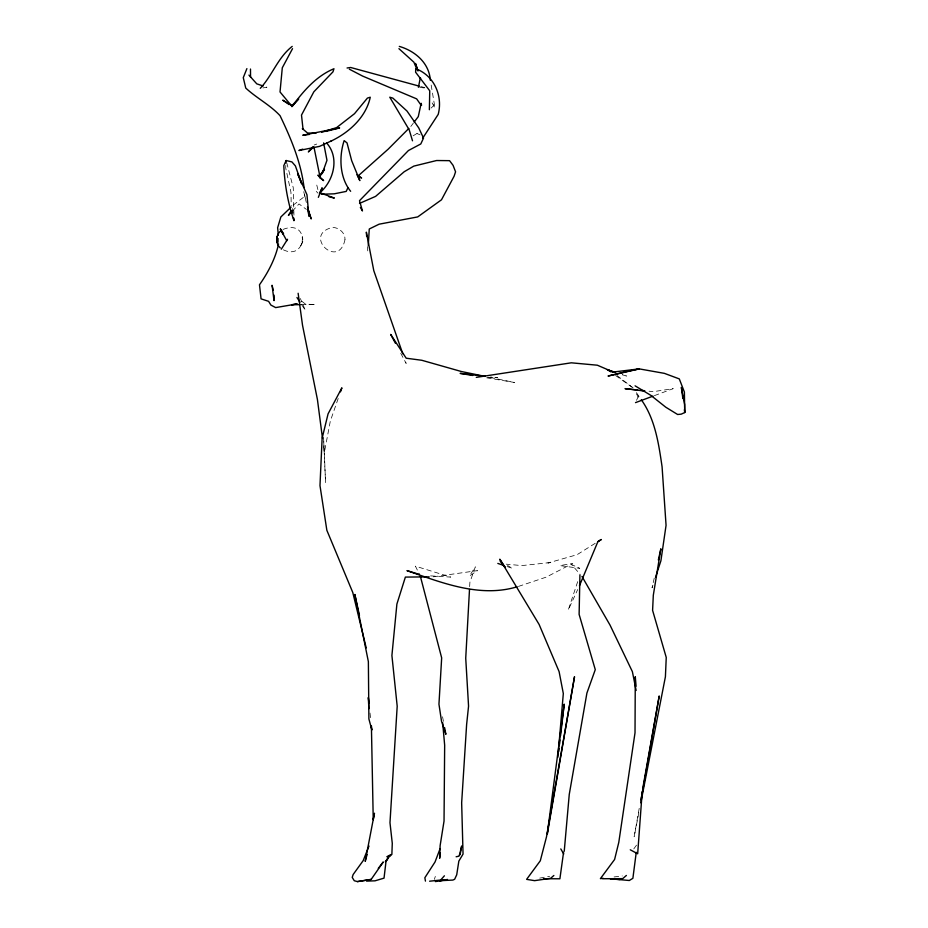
<?xml version="1.0" encoding="UTF-8"?>
<svg xmlns="http://www.w3.org/2000/svg" width="928" height="928" viewBox="0 0 928 928"><rect width="100%" height="100%" fill="white"/><g stroke="black" fill="none" stroke-linecap="round" stroke-linejoin="round"><path stroke-width="0.7" stroke-dasharray="4.64 3.48" d="M293.944 215.168L293.271 187.804L286.868 163.258M283.017 229.436C311.089 218.138 306.75 263.204 281.776 248.971M469.649 586.624L469.893 582.332L475.333 566.822L469.487 575.94L477.549 570.616L433.364 576.822M285.836 165.37L285.673 167.794L290.951 192.282L291.241 205.68M639.218 808.334L634.149 836.778L639.125 811.281M654.263 578.063L652.059 587.818L652.941 585.116M434.362 879.384L435.325 876.415M577.68 581.67L568.238 610.021L577.68 589.57M338.198 398.472L330.322 421.092L324.359 452.528L325.519 482.363L323.524 437.192M636.538 400.316L639.09 394.539L638.302 397.207L635.726 392.567M633.789 848.9L637.153 844.26M410.814 126.463L413.308 123.18M292.274 211.248L299.002 203.94L306.391 209.403M431.137 108.042L433.782 105.514L431.798 102.3L434.965 107.961L430.859 83.126M293.155 205.134L305.312 195.947M595.231 543.298L577.065 554.7L547.926 563.006L551.754 562.391L521.826 565.593L506.294 564.178M413.134 135.824L417.403 133.214L415.709 133.029L420.094 134.804M654.379 395.63L673.241 388.646L653.3 391.651L649.055 391.198M314.186 144.988L316.738 144.06M518.439 586.426L546.244 577.123L572.762 563.412L559.99 565.593L579.756 568.33L571.625 564.572L580.093 574.281M539.702 878.12L549.62 876.276M262.937 87.905L266.928 87.267L264.399 86.42M614.081 876.948L622.282 875.951M301.484 304.662L315.613 304.546L305.567 304.164L300.185 300.011M487.664 377.557L497.628 377.742L490.68 376.93M419.723 87.418L425.012 88.021M430.592 575.882L450.73 577.088L415.431 566.161L419.734 574.954M486.643 377.812L514.541 382.475L488 377.012M420.674 86.513L424.862 87.603M622.526 374.831L626.504 376.037L622.41 374.68M507.106 566.544L512.407 568.33L507.488 565.43M617.05 375.562L633.151 387.939M615.566 375.515L631.98 387.104M316.262 191.412L318.107 193.221M636.411 392.66L640.494 398.576M301.53 304.523L305.347 310.358L300.359 298.526M400.768 353.324L406.139 363.428L404.712 359.333M316.773 185.09L318.06 190.263M304.477 194.52L306.147 201.364M303.746 191.69L306.344 202.524M442.552 716.776L443.572 722.17M292.274 211.143L292.749 213.834M323.605 446.797L324.359 452.528L323.605 438.596M302.795 239.563L302.458 236.559M292.552 208.51L293.155 213.869M370.017 713.052L370.632 718.701M367.43 246.57L367.766 250.896M278.412 238.229L278.516 242.498M344.996 239.563C338.639 270.373 301.878 234.552 332.734 227.36C339.172 227.754 345.216 232.766 344.996 239.563M302.772 241.512L300.463 246.488L302.772 241.512"/><path stroke-width="1.39" d="M274.073 295.127L274.015 300.637L272.078 285.279L273.226 290.116M429.374 109.724L429.734 90.782L415.616 72.222L415.732 68.73C434.188 75.504 443.016 95.886 438.213 114.376L422.669 138.249M579.93 574.919L579.118 614.382L595.277 669.645L586.914 693.054L569.258 794.414L564.236 851.278M469.498 589.489L465.728 658.23L468.559 706.127L466.622 724.524L461.657 802.813L463.049 854.073L458.838 861.126L456.715 874.814L454.639 879.28L452.841 880.069L439.304 880.753L447.516 879.524L435.394 881.588M368.277 245.468L369.263 228.996L379.134 224.182L417.704 216.92L441.496 199.787L454.082 176.274L455.567 171.819L453.073 165.335L449.558 160.66L436.601 160.521L413.795 166.124L404.202 171.738L375.585 196.388L359.519 203.406M285.998 162.945L286.16 160.521L291.937 161.924L295.394 165.903L301.646 183.57M557.867 757.26L563.319 693.541L559.097 671.594L539.098 624.428L499.786 559.19L505.18 567.414L500.122 561.069M563.574 852.24L559.897 878.793L543.506 878.723M558.726 751.448L559.05 748.583M559.549 744.291L560.06 739.987M560.558 735.684L564.224 704.155L547.3 833.808M440.324 852.762L439.652 858.284L440.127 845.628L444.036 821.071L444.663 745.23L442.656 722.622M547.358 833.796L574.513 676.744L546.511 836.778L540.305 860.778L526.617 879.361L534.598 880.66L550.664 878.306L553.865 875.487M640.738 799.797L641.236 796.955M641.747 794.101L642.257 791.259M642.756 788.417L659.216 695.965L641.956 795.064L637.675 853.795L630.274 849.781M636.248 852.322L632.884 878.306L629.312 880.498L610.276 878.804L620.066 879.535M640.796 802.79L665.411 676.744L666.246 657.453L652.593 610.357L653.312 595.242L660.864 548.796L658.346 559.944M418.412 87.267L420.361 77.65L420.581 78.567M459.418 855.256L461.692 845.988L460.3 853.795L458.896 856.208L456.124 856.764M367.128 854.444L365.214 861.335L374.448 813.218L373.242 819.714L371.397 725.766M655.597 577.019L660.898 560.814L666.06 525.341L662.082 466.819C658.694 443.781 655.203 419.166 641.306 399.759M340.506 391.813L341.898 387.823L328.06 413.888L322.12 438.329L319.986 485.611L326.853 530.294L352.779 592.482L366.212 647.895M440.139 848.563L435.035 861.984L424.85 877.749L425.453 881.113M368.996 846.011L363.196 860.604L353.15 874.524L352.234 877.412L354.264 880.73L357.454 881.6L371.177 879.396L383.276 861.973L378.276 868.353M318.35 197.339L322.144 187.804L319.708 192.885C333.744 181.006 339.845 157.679 326.598 142.947M246.894 68.626L243.275 77.662L245.746 88.056C256.569 98.113 269.886 104.771 280.059 115.687C290.603 137.692 300.208 160.358 303.665 184.684L304.082 187.502M286.16 160.521L283.806 165.636C284.629 184.243 287.912 203.081 293.921 220.562L293.619 217.883M347.965 187.618L346.214 191.412L334.208 193.824L321.39 194.23M579.455 585.742L597.841 541.743L601.286 539.504L597.655 541.778M292.529 48.662L282.298 67.779L280.024 91.965L291.485 105.757M324.487 169.65L319.824 176.355M291.172 210.807L288.422 215.412L291.311 212.28M281.3 249.214L287.541 239.273M319.592 176.03L324.197 169.244M414.132 122.09L418.284 116.626L421.161 103.298L421.579 105.258M260.281 88.322C272.438 75.354 277.82 57.559 292.204 46.4M312.817 146.798L308.351 151.925L313.594 147.007M444.396 875.8L440.672 880.034L429.606 881.206M280.279 231.223C275.639 235.55 275.361 243.67 280.279 247.904M408.842 128.435L388.148 149.199L357.814 176.204L361.595 178.037L357.002 174.731L359.844 180.612L351.677 160.672L347.037 142.935L344.149 140.604C338.813 156.786 339.613 177.816 350.645 191.284M291.102 207.106L280.848 216.966L277.634 227.708L278.342 235.387M626.388 875.452L622.723 878.63L602.666 878.735M318.687 176.204L322.352 173.281L326.969 160.3L323.617 142.9M330.762 141.218C348.777 132.832 366.038 117.311 370.26 97.208L367.407 98.101L354.496 113.703L336.609 127.6L321.575 132.356M331.632 140.801L319.58 146.369L298.897 150.522L302.725 149.141M635.518 402.624L653.034 396.128M517.105 586.798C479.904 598.038 441.809 582.726 406.963 570.616L419.433 574.42M325.774 131.451L339.625 127.913L302.783 135.244L309.476 134.398M296.925 303.955L275.662 307.597L270.895 305.068L268.598 301.333L261.07 298.862L259.48 284.792C268.053 272.588 275.57 258.39 278.539 243.913M357.454 881.6L371.177 879.396M297.041 303.897L291.589 304.744L300.069 304.674M476.296 377.36L571.3 362.813L597.342 365.203L613.246 372.035L639.264 368.892L664.39 373.358L679.296 378.902L684.4 392.068L684.725 412.542L681.222 414.155L677.626 414.491L665.794 407.218L650.876 395.374L635.088 385.839M347.06 67.999L350.691 67.5L419.282 86.153M603.142 878.294L600.416 878.63L614.603 859.479L618.79 842.369L635.019 732.807L635.286 676.721L636.086 686.302M366.525 881.113L375.04 880.823L384.03 878.132L386.002 861.509L387.904 858.284L385.34 861.799L390.862 854.56L386.906 856.764L389.667 856.208L391.871 854.421L392.277 843.308L389.98 822.707L397.196 706.22L391.906 655.481L396.894 604.07L405.374 577.088L429.165 576.868M316.019 133.168L307.539 133.029L302.319 128.574L303.038 129.294L301.496 115.084L313.826 91.837L333.001 71.816L333.952 68.73C315.903 76.27 303.236 91.327 291.891 106.674L298.712 98.902L291.972 105.514L282.75 100.154L289.153 104.597M637.745 390.004L625.008 388.646L643.452 390.885M640.564 390.294L644.809 390.746M485.124 376.281L460.137 373.369L472.688 375.48M485.205 376.432L461.448 371.536L421.788 360.273L406.186 358.208L390.688 334.405L395.398 343.232M329.08 196.817L334.358 198.058L320.137 192.838M610.995 371.908L607.353 369.715L615.566 372.418M263.123 85.991L256.778 83.845L248.936 75.098M497.826 563.412L503.127 565.21M607.353 369.715L613.246 372.035M399.307 46.4C415.071 50.947 429.258 63.069 430.325 80.284M349.357 69.194L362.639 76.096L416.649 98.867L421.068 105.189M320.23 178.037L323.628 180.612L317.933 175.137L320.23 178.037L313.989 147.169M398.924 48.662L413.9 62.211L417.124 69.936M581.972 576.439L610.021 625.078L632.386 671.652L636.132 690.467M283.55 233.578L280.372 229.03L283.005 234.169M296.96 297.517L300.011 302.18M360.377 207.454L362.465 210.958L359.496 200.703L408.448 150.522L420.79 143.956L423.539 138.086L418.748 127.913L407.009 111.058L392.846 98.101L389.783 97.208L409.202 129.85L412.508 140.801M281.706 231.327L280.372 229.03L286.764 240.746M560.79 848.923L563.737 853.98M301.623 183.663L297.586 173.617L306.959 194.752L308.896 216.178L307.968 209.287L311.124 218.73L307.968 209.287M402.81 353.881L373.798 270.698L366.351 232.174L366.676 236.501M417.658 69.878L415.419 63.406L417.994 70.992M420.349 576.207L441.67 657.882L438.956 704.213L441.531 721.311L445.881 734.303L444.593 727.564M307.493 206.851L308.502 210.958M359.461 615.45L354.844 594.43L368.37 661.641L368.892 718.968L371.861 730L371.258 725.731M293.457 217.871L293.921 220.562M298.132 293.271L302.528 325.276L317.422 399.516L322.48 438.202M682.869 398.576L681.372 387.405L684.644 404.504L684.725 412.542L684.354 409.747M368.938 703.169L368.323 697.52L368.868 708.644M250.49 69.043L250.548 77.221M276.869 238.705L276.869 242.034L276.869 237.116L276.869 238.705M629.103 370.98L608.049 376.037L639.264 368.892L629.103 370.98"/></g></svg>
